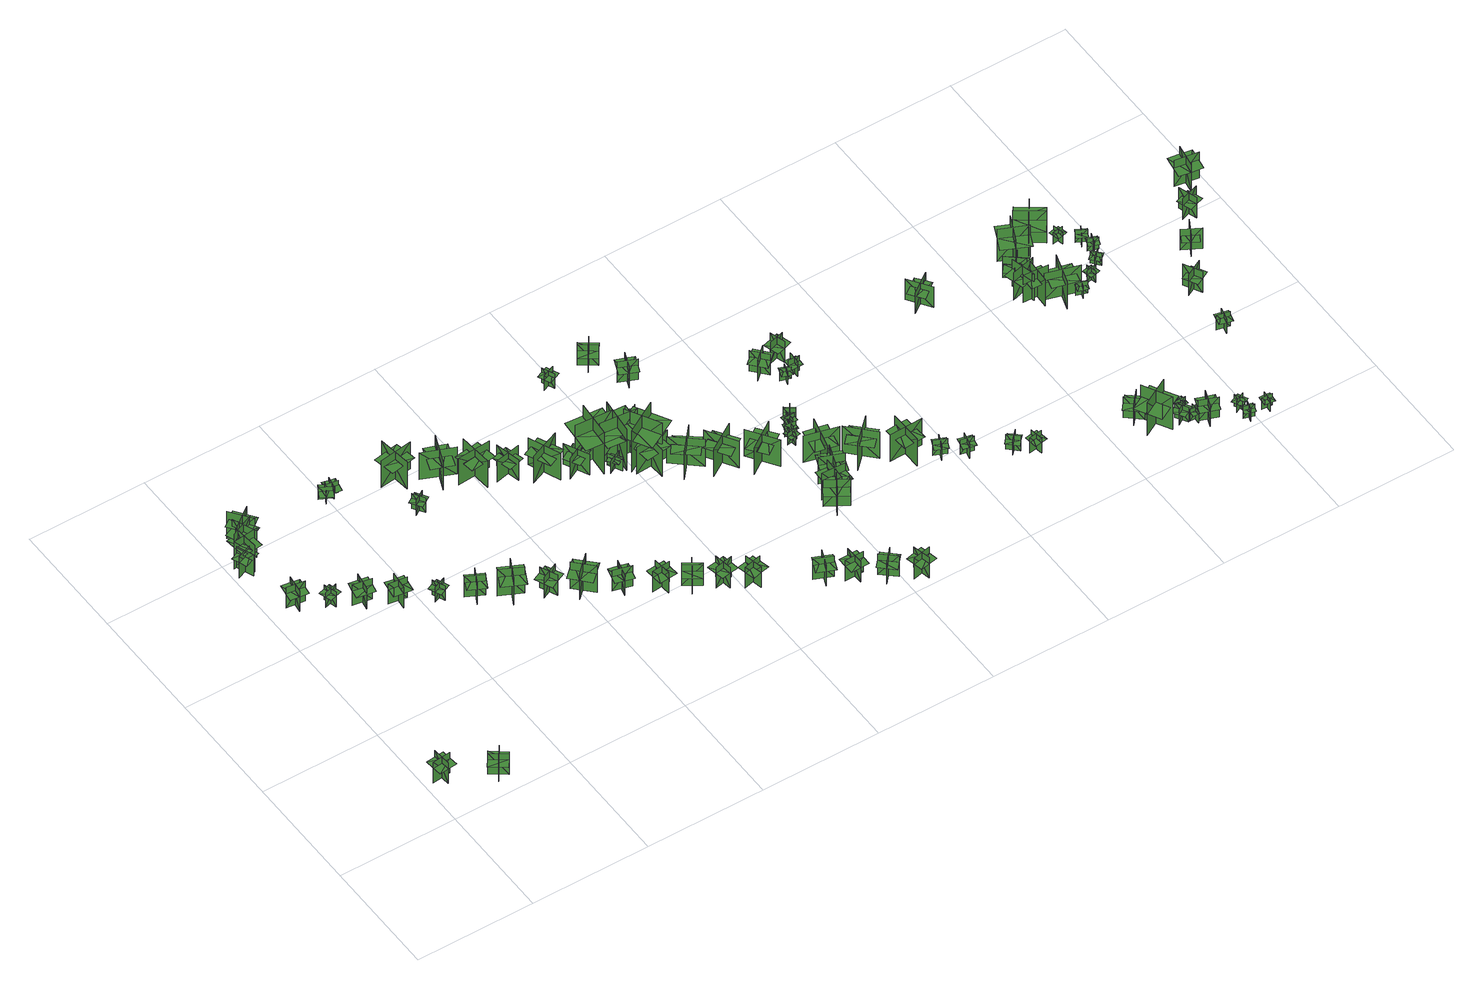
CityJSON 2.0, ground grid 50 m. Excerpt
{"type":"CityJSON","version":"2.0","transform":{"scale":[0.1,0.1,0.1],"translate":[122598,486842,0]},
"CityObjects":{
"tree1":{"type":"SolitaryVegetationObject","geometry":[{"type":"MultiSurface","lod":"1","boundaries":[[[0,1,2]],[[0,2,3]],[[4,5,6]],[[4,6,7]],[[8,9,10]],[[8,10,11]],[[8,11,12]],[[8,12,13]]]}]},
"tree2":{"type":"SolitaryVegetationObject","geometry":[{"type":"MultiSurface","lod":"1","boundaries":[[[14,15,16]],[[14,16,17]],[[18,19,20]],[[18,20,21]],[[22,23,24]],[[22,24,25]],[[22,25,26]],[[22,26,27]]]}]},
"tree3":{"type":"SolitaryVegetationObject","geometry":[{"type":"MultiSurface","lod":"1","boundaries":[[[28,29,30]],[[28,30,31]],[[32,33,34]],[[32,34,35]],[[36,37,38]],[[36,38,39]],[[36,39,40]],[[36,40,41]]]}]},
"tree4":{"type":"SolitaryVegetationObject","geometry":[{"type":"MultiSurface","lod":"1","boundaries":[[[42,43,44]],[[42,44,45]],[[46,47,48]],[[46,48,49]],[[50,51,52]],[[50,52,53]],[[50,54,55]],[[50,55,51]]]}]},
"tree5":{"type":"SolitaryVegetationObject","geometry":[{"type":"MultiSurface","lod":"1","boundaries":[[[56,57,58]],[[56,58,59]],[[60,61,62]],[[60,62,63]],[[64,65,66]],[[64,66,67]],[[64,68,69]],[[64,69,65]]]}]},
"tree6":{"type":"SolitaryVegetationObject","geometry":[{"type":"MultiSurface","lod":"1","boundaries":[[[70,71,72]],[[70,72,73]],[[74,75,76]],[[74,76,77]],[[78,79,80]],[[78,80,81]],[[78,82,83]],[[78,83,79]]]}]},
"tree7":{"type":"SolitaryVegetationObject","geometry":[{"type":"MultiSurface","lod":"1","boundaries":[[[84,85,86]],[[84,86,87]],[[88,89,90]],[[88,90,91]],[[92,93,94]],[[92,94,95]],[[92,95,96]],[[92,96,97]]]}]},
"tree8":{"type":"SolitaryVegetationObject","geometry":[{"type":"MultiSurface","lod":"1","boundaries":[[[98,99,100]],[[98,100,101]],[[102,103,104]],[[102,104,105]],[[106,107,108]],[[106,108,109]],[[106,110,111]],[[106,111,107]]]}]},
"tree9":{"type":"SolitaryVegetationObject","geometry":[{"type":"MultiSurface","lod":"1","boundaries":[[[112,113,114]],[[112,114,115]],[[116,117,118]],[[116,118,119]],[[120,121,122]],[[120,122,123]],[[120,123,124]],[[120,124,125]]]}]},
"tree10":{"type":"SolitaryVegetationObject","geometry":[{"type":"MultiSurface","lod":"1","boundaries":[[[126,127,128]],[[126,128,129]],[[130,131,132]],[[130,132,133]],[[134,135,136]],[[134,136,137]],[[134,137,138]],[[134,138,139]]]}]},
"tree11":{"type":"SolitaryVegetationObject","geometry":[{"type":"MultiSurface","lod":"1","boundaries":[[[140,141,142]],[[140,142,143]],[[144,145,146]],[[144,146,147]],[[148,149,150]],[[148,150,151]],[[148,151,152]],[[148,152,153]]]}]},
"tree12":{"type":"SolitaryVegetationObject","geometry":[{"type":"MultiSurface","lod":"1","boundaries":[[[154,155,156]],[[154,156,157]],[[158,159,160]],[[158,160,161]],[[162,163,164]],[[162,164,165]],[[162,165,166]],[[162,166,167]]]}]},
"tree13":{"type":"SolitaryVegetationObject","geometry":[{"type":"MultiSurface","lod":"1","boundaries":[[[168,169,170]],[[168,170,171]],[[172,173,174]],[[172,174,175]],[[176,177,178]],[[176,178,179]],[[176,179,180]],[[176,180,181]]]}]},
"tree14":{"type":"SolitaryVegetationObject","geometry":[{"type":"MultiSurface","lod":"1","boundaries":[[[182,183,184]],[[182,184,185]],[[186,187,188]],[[186,188,189]],[[190,191,192]],[[190,192,193]],[[190,193,194]],[[190,194,195]]]}]},
"tree15":{"type":"SolitaryVegetationObject","geometry":[{"type":"MultiSurface","lod":"1","boundaries":[[[196,197,198]],[[196,198,199]],[[200,201,202]],[[200,202,203]],[[204,205,206]],[[204,206,207]],[[204,207,208]],[[204,208,209]]]}]},
"tree16":{"type":"SolitaryVegetationObject","geometry":[{"type":"MultiSurface","lod":"1","boundaries":[[[210,211,212]],[[210,212,213]],[[214,215,216]],[[214,216,217]],[[218,219,220]],[[218,220,221]],[[218,221,222]],[[218,222,223]]]}]},
"tree17":{"type":"SolitaryVegetationObject","geometry":[{"type":"MultiSurface","lod":"1","boundaries":[[[224,225,226]],[[224,226,227]],[[228,229,230]],[[228,230,231]],[[232,233,234]],[[232,234,235]],[[232,235,236]],[[232,236,237]]]}]},
"tree18":{"type":"SolitaryVegetationObject","geometry":[{"type":"MultiSurface","lod":"1","boundaries":[[[238,239,240]],[[238,240,241]],[[242,243,244]],[[242,244,245]],[[246,247,248]],[[246,248,249]],[[246,249,250]],[[246,250,251]]]}]},
"tree19":{"type":"SolitaryVegetationObject","geometry":[{"type":"MultiSurface","lod":"1","boundaries":[[[252,253,254]],[[252,254,255]],[[256,257,258]],[[256,258,259]],[[260,261,262]],[[260,262,263]],[[260,263,264]],[[260,264,265]]]}]},
"tree20":{"type":"SolitaryVegetationObject","geometry":[{"type":"MultiSurface","lod":"1","boundaries":[[[266,267,268]],[[266,268,269]],[[270,271,272]],[[270,272,273]],[[274,275,276]],[[274,276,277]],[[274,277,278]],[[274,278,279]]]}]},
"tree21":{"type":"SolitaryVegetationObject","geometry":[{"type":"MultiSurface","lod":"1","boundaries":[[[280,281,282]],[[280,282,283]],[[284,285,286]],[[284,286,287]],[[288,289,290]],[[288,290,291]],[[288,291,292]],[[288,292,293]]]}]},
"tree22":{"type":"SolitaryVegetationObject","geometry":[{"type":"MultiSurface","lod":"1","boundaries":[[[294,295,296]],[[294,296,297]],[[298,299,300]],[[298,300,301]],[[302,303,304]],[[302,304,305]],[[302,305,306]],[[302,306,307]]]}]},
"tree23":{"type":"SolitaryVegetationObject","geometry":[{"type":"MultiSurface","lod":"1","boundaries":[[[308,309,310]],[[308,310,311]],[[312,313,314]],[[312,314,315]],[[316,317,318]],[[316,318,319]],[[316,319,320]],[[316,320,321]]]}]},
"tree24":{"type":"SolitaryVegetationObject","geometry":[{"type":"MultiSurface","lod":"1","boundaries":[[[322,323,324]],[[322,324,325]],[[326,327,328]],[[326,328,329]],[[330,331,332]],[[330,332,333]],[[330,333,334]],[[330,334,335]]]}]},
"tree25":{"type":"SolitaryVegetationObject","geometry":[{"type":"MultiSurface","lod":"1","boundaries":[[[336,337,338]],[[336,338,339]],[[340,341,342]],[[340,342,343]],[[344,345,346]],[[344,346,347]],[[344,347,348]],[[344,348,349]]]}]},
"tree26":{"type":"SolitaryVegetationObject","geometry":[{"type":"MultiSurface","lod":"1","boundaries":[[[350,351,352]],[[350,352,353]],[[354,355,356]],[[354,356,357]],[[358,359,360]],[[358,360,361]],[[358,361,362]],[[358,362,363]]]}]},
"tree27":{"type":"SolitaryVegetationObject","geometry":[{"type":"MultiSurface","lod":"1","boundaries":[[[364,365,366]],[[364,366,367]],[[368,369,370]],[[368,370,371]],[[372,373,374]],[[372,374,375]],[[372,375,376]],[[372,376,377]]]}]},
"tree28":{"type":"SolitaryVegetationObject","geometry":[{"type":"MultiSurface","lod":"1","boundaries":[[[378,379,380]],[[378,380,381]],[[382,383,384]],[[382,384,385]],[[386,387,388]],[[386,388,389]],[[386,389,390]],[[386,390,391]]]}]},
"tree29":{"type":"SolitaryVegetationObject","geometry":[{"type":"MultiSurface","lod":"1","boundaries":[[[392,393,394]],[[392,394,395]],[[396,397,398]],[[396,398,399]],[[400,401,402]],[[400,402,403]],[[400,403,404]],[[400,404,405]]]}]},
"tree30":{"type":"SolitaryVegetationObject","geometry":[{"type":"MultiSurface","lod":"1","boundaries":[[[406,407,408]],[[406,408,409]],[[410,411,412]],[[410,412,413]],[[414,415,416]],[[414,416,417]],[[414,417,418]],[[414,418,419]]]}]},
"tree31":{"type":"SolitaryVegetationObject","geometry":[{"type":"MultiSurface","lod":"1","boundaries":[[[420,421,422]],[[420,422,423]],[[424,425,426]],[[424,426,427]],[[428,429,430]],[[428,430,431]],[[428,431,432]],[[428,432,433]]]}]},
"tree32":{"type":"SolitaryVegetationObject","geometry":[{"type":"MultiSurface","lod":"1","boundaries":[[[434,435,436]],[[434,436,437]],[[438,439,440]],[[438,440,441]],[[442,443,444]],[[442,444,445]],[[442,445,446]],[[442,446,447]]]}]},
"tree33":{"type":"SolitaryVegetationObject","geometry":[{"type":"MultiSurface","lod":"1","boundaries":[[[448,449,450]],[[448,450,451]],[[452,453,454]],[[452,454,455]],[[456,457,458]],[[456,458,459]],[[456,459,460]],[[456,460,461]]]}]},
"tree34":{"type":"SolitaryVegetationObject","geometry":[{"type":"MultiSurface","lod":"1","boundaries":[[[462,463,464]],[[462,464,465]],[[466,467,468]],[[466,468,469]],[[470,471,472]],[[470,472,473]],[[470,473,474]],[[470,474,475]]]}]},
"tree35":{"type":"SolitaryVegetationObject","geometry":[{"type":"MultiSurface","lod":"1","boundaries":[[[476,477,478]],[[476,478,479]],[[480,481,482]],[[480,482,483]],[[484,485,486]],[[484,486,487]],[[484,487,488]],[[484,488,489]]]}]},
"tree36":{"type":"SolitaryVegetationObject","geometry":[{"type":"MultiSurface","lod":"1","boundaries":[[[490,491,492]],[[490,492,493]],[[494,495,496]],[[494,496,497]],[[498,499,500]],[[498,500,501]],[[498,501,502]],[[498,502,503]]]}]},
"tree37":{"type":"SolitaryVegetationObject","geometry":[{"type":"MultiSurface","lod":"1","boundaries":[[[504,505,506]],[[504,506,507]],[[508,509,510]],[[508,510,511]],[[512,513,514]],[[512,514,515]],[[512,515,516]],[[512,516,517]]]}]},
"tree38":{"type":"SolitaryVegetationObject","geometry":[{"type":"MultiSurface","lod":"1","boundaries":[[[518,519,520]],[[518,520,521]],[[522,523,524]],[[522,524,525]],[[526,527,528]],[[526,528,529]],[[526,529,530]],[[526,530,531]]]}]},
"tree39":{"type":"SolitaryVegetationObject","geometry":[{"type":"MultiSurface","lod":"1","boundaries":[[[532,533,534]],[[532,534,535]],[[536,537,538]],[[536,538,539]],[[540,541,542]],[[540,542,543]],[[540,543,544]],[[540,544,545]]]}]},
"tree40":{"type":"SolitaryVegetationObject","geometry":[{"type":"MultiSurface","lod":"1","boundaries":[[[546,547,548]],[[546,548,549]],[[550,551,552]],[[550,552,553]],[[554,555,556]],[[554,556,557]],[[554,557,558]],[[554,558,559]]]}]},
"tree41":{"type":"SolitaryVegetationObject","geometry":[{"type":"MultiSurface","lod":"1","boundaries":[[[560,561,562]],[[560,562,563]],[[564,565,566]],[[564,566,567]],[[568,569,570]],[[568,570,571]],[[568,571,572]],[[568,572,573]]]}]},
"tree42":{"type":"SolitaryVegetationObject","geometry":[{"type":"MultiSurface","lod":"1","boundaries":[[[574,575,576]],[[574,576,577]],[[578,579,580]],[[578,580,581]],[[582,583,584]],[[582,584,585]],[[582,585,586]],[[582,586,587]]]}]},
"tree43":{"type":"SolitaryVegetationObject","geometry":[{"type":"MultiSurface","lod":"1","boundaries":[[[588,589,590]],[[588,590,591]],[[592,593,594]],[[592,594,595]],[[596,597,598]],[[596,598,599]],[[596,599,600]],[[596,600,601]]]}]},
"tree44":{"type":"SolitaryVegetationObject","geometry":[{"type":"MultiSurface","lod":"1","boundaries":[[[602,603,604]],[[602,604,605]],[[606,607,608]],[[606,608,609]],[[610,611,612]],[[610,612,613]],[[610,613,614]],[[610,614,615]]]}]},
"tree45":{"type":"SolitaryVegetationObject","geometry":[{"type":"MultiSurface","lod":"1","boundaries":[[[616,617,618]],[[616,618,619]],[[620,621,622]],[[620,622,623]],[[624,625,626]],[[624,626,627]],[[624,627,628]],[[624,628,629]]]}]},
"tree46":{"type":"SolitaryVegetationObject","geometry":[{"type":"MultiSurface","lod":"1","boundaries":[[[630,631,632]],[[630,632,633]],[[634,635,636]],[[634,636,637]],[[638,639,640]],[[638,640,641]],[[638,641,642]],[[638,642,643]]]}]},
"tree47":{"type":"SolitaryVegetationObject","geometry":[{"type":"MultiSurface","lod":"1","boundaries":[[[644,645,646]],[[644,646,647]],[[648,649,650]],[[648,650,651]],[[652,653,654]],[[652,654,655]],[[652,655,656]],[[652,656,657]]]}]},
"tree48":{"type":"SolitaryVegetationObject","geometry":[{"type":"MultiSurface","lod":"1","boundaries":[[[658,659,660]],[[658,660,661]],[[662,663,664]],[[662,664,665]],[[666,667,668]],[[666,668,669]],[[666,669,670]],[[666,670,671]]]}]},
"tree49":{"type":"SolitaryVegetationObject","geometry":[{"type":"MultiSurface","lod":"1","boundaries":[[[672,673,674]],[[672,674,675]],[[676,677,678]],[[676,678,679]],[[680,681,682]],[[680,682,683]],[[680,683,684]],[[680,684,685]]]}]},
"tree50":{"type":"SolitaryVegetationObject","geometry":[{"type":"MultiSurface","lod":"1","boundaries":[[[686,687,688]],[[686,688,689]],[[690,691,692]],[[690,692,693]],[[694,695,696]],[[694,696,697]],[[694,697,698]],[[694,698,699]]]}]},
"tree51":{"type":"SolitaryVegetationObject","geometry":[{"type":"MultiSurface","lod":"1","boundaries":[[[700,701,702]],[[700,702,703]],[[704,705,706]],[[704,706,707]],[[708,709,710]],[[708,710,711]],[[708,711,712]],[[708,712,713]]]}]},
"tree52":{"type":"SolitaryVegetationObject","geometry":[{"type":"MultiSurface","lod":"1","boundaries":[[[714,715,716]],[[714,716,717]],[[718,719,720]],[[718,720,721]],[[722,723,724]],[[722,724,725]],[[722,725,726]],[[722,726,727]]]}]},
"tree53":{"type":"SolitaryVegetationObject","geometry":[{"type":"MultiSurface","lod":"1","boundaries":[[[728,729,730]],[[728,730,731]],[[732,733,734]],[[732,734,735]],[[736,737,738]],[[736,738,739]],[[736,739,740]],[[736,740,741]]]}]},
"tree54":{"type":"SolitaryVegetationObject","geometry":[{"type":"MultiSurface","lod":"1","boundaries":[[[742,743,744]],[[742,744,745]],[[746,747,748]],[[746,748,749]],[[750,751,752]],[[750,752,753]],[[750,753,754]],[[750,754,755]]]}]},
"tree55":{"type":"SolitaryVegetationObject","geometry":[{"type":"MultiSurface","lod":"1","boundaries":[[[756,757,758]],[[756,758,759]],[[760,761,762]],[[760,762,763]],[[764,765,766]],[[764,766,767]],[[764,767,768]],[[764,768,769]]]}]},
"tree56":{"type":"SolitaryVegetationObject","geometry":[{"type":"MultiSurface","lod":"1","boundaries":[[[770,771,772]],[[770,772,773]],[[774,775,776]],[[774,776,777]],[[778,779,780]],[[778,780,781]],[[778,781,782]],[[778,782,783]]]}]},
"tree57":{"type":"SolitaryVegetationObject","geometry":[{"type":"MultiSurface","lod":"1","boundaries":[[[784,785,786]],[[784,786,787]],[[788,789,790]],[[788,790,791]],[[792,793,794]],[[792,794,795]],[[792,795,796]],[[792,796,797]]]}]},
"tree58":{"type":"SolitaryVegetationObject","geometry":[{"type":"MultiSurface","lod":"1","boundaries":[[[798,799,800]],[[798,800,801]],[[802,803,804]],[[802,804,805]],[[806,807,808]],[[806,808,809]],[[806,809,810]],[[806,810,811]]]}]},
"tree59":{"type":"SolitaryVegetationObject","geometry":[{"type":"MultiSurface","lod":"1","boundaries":[[[812,813,814]],[[812,814,815]],[[816,817,818]],[[816,818,819]],[[820,821,822]],[[820,822,823]],[[820,823,824]],[[820,824,825]]]}]},
"tree60":{"type":"SolitaryVegetationObject","geometry":[{"type":"MultiSurface","lod":"1","boundaries":[[[826,827,828]],[[826,828,829]],[[830,831,832]],[[830,832,833]],[[834,835,836]],[[834,836,837]],[[834,837,838]],[[834,838,839]]]}]},
"tree61":{"type":"SolitaryVegetationObject","geometry":[{"type":"MultiSurface","lod":"1","boundaries":[[[840,841,842]],[[840,842,843]],[[844,845,846]],[[844,846,847]],[[848,849,850]],[[848,850,851]],[[848,852,853]],[[848,853,849]]]}]},
"tree62":{"type":"SolitaryVegetationObject","geometry":[{"type":"MultiSurface","lod":"1","boundaries":[[[854,855,856]],[[854,856,857]],[[858,859,860]],[[858,860,861]],[[862,863,864]],[[862,864,865]],[[862,866,867]],[[862,867,863]]]}]},
"tree63":{"type":"SolitaryVegetationObject","geometry":[{"type":"MultiSurface","lod":"1","boundaries":[[[868,869,870]],[[868,870,871]],[[872,873,874]],[[872,874,875]],[[876,877,878]],[[876,878,879]],[[876,879,880]],[[876,880,881]]]}]},
"tree64":{"type":"SolitaryVegetationObject","geometry":[{"type":"MultiSurface","lod":"1","boundaries":[[[882,883,884]],[[882,884,885]],[[886,887,888]],[[886,888,889]],[[890,891,892]],[[890,892,893]],[[890,893,894]],[[890,894,895]]]}]},
"tree65":{"type":"SolitaryVegetationObject","geometry":[{"type":"MultiSurface","lod":"1","boundaries":[[[896,897,898]],[[896,898,899]],[[900,901,902]],[[900,902,903]],[[904,905,906]],[[904,906,907]],[[904,907,908]],[[904,908,909]]]}]},
"tree66":{"type":"SolitaryVegetationObject","geometry":[{"type":"MultiSurface","lod":"1","boundaries":[[[910,911,912]],[[910,912,913]],[[914,915,916]],[[914,916,917]],[[918,919,920]],[[918,920,921]],[[918,921,922]],[[918,922,923]]]}]},
"tree67":{"type":"SolitaryVegetationObject","geometry":[{"type":"MultiSurface","lod":"1","boundaries":[[[924,925,926]],[[924,926,927]],[[928,929,930]],[[928,930,931]],[[932,933,934]],[[932,934,935]],[[932,935,936]],[[932,936,937]]]}]},
"tree68":{"type":"SolitaryVegetationObject","geometry":[{"type":"MultiSurface","lod":"1","boundaries":[[[938,939,940]],[[938,940,941]],[[942,943,944]],[[942,944,945]],[[946,947,948]],[[946,948,949]],[[946,949,950]],[[946,950,951]]]}]},
"tree69":{"type":"SolitaryVegetationObject","geometry":[{"type":"MultiSurface","lod":"1","boundaries":[[[952,953,954]],[[952,954,955]],[[956,957,958]],[[956,958,959]],[[960,961,962]],[[960,962,963]],[[960,961,964]],[[960,964,965]]]}]},
"tree70":{"type":"SolitaryVegetationObject","geometry":[{"type":"MultiSurface","lod":"1","boundaries":[[[966,967,968]],[[966,968,969]],[[970,971,972]],[[970,972,973]],[[974,975,976]],[[974,976,977]],[[974,977,978]],[[974,978,979]]]}]},
"tree71":{"type":"SolitaryVegetationObject","geometry":[{"type":"MultiSurface","lod":"1","boundaries":[[[980,981,982]],[[980,982,983]],[[984,985,986]],[[984,986,987]],[[988,989,990]],[[988,990,991]],[[988,991,992]],[[988,992,993]]]}]},
"tree72":{"type":"SolitaryVegetationObject","geometry":[{"type":"MultiSurface","lod":"1","boundaries":[[[994,995,996]],[[994,996,997]],[[998,999,1000]],[[998,1000,1001]],[[1002,1003,1004]],[[1002,1004,1005]],[[1002,1005,1006]],[[1002,1006,1007]]]}]},
"tree73":{"type":"SolitaryVegetationObject","geometry":[{"type":"MultiSurface","lod":"1","boundaries":[[[1008,1009,1010]],[[1008,1010,1011]],[[1012,1013,1014]],[[1012,1014,1015]],[[1016,1017,1018]],[[1016,1018,1019]],[[1016,1019,1020]],[[1016,1020,1021]]]}]},
"tree74":{"type":"SolitaryVegetationObject","geometry":[{"type":"MultiSurface","lod":"1","boundaries":[[[1022,1023,1024]],[[1022,1024,1025]],[[1026,1027,1028]],[[1026,1028,1029]],[[1030,1031,1032]],[[1030,1032,1033]],[[1030,1033,1034]],[[1030,1034,1035]]]}]},
"tree75":{"type":"SolitaryVegetationObject","geometry":[{"type":"MultiSurface","lod":"1","boundaries":[[[1036,1037,1038]],[[1036,1038,1039]],[[1040,1041,1042]],[[1040,1042,1043]],[[1044,1045,1046]],[[1044,1046,1047]],[[1044,1047,1048]],[[1044,1048,1049]]]}]},
"tree76":{"type":"SolitaryVegetationObject","geometry":[{"type":"MultiSurface","lod":"1","boundaries":[[[1050,1051,1052]],[[1050,1052,1053]],[[1054,1055,1056]],[[1054,1056,1057]],[[1058,1059,1060]],[[1058,1060,1061]],[[1058,1061,1062]],[[1058,1062,1063]]]}]},
"tree77":{"type":"SolitaryVegetationObject","geometry":[{"type":"MultiSurface","lod":"1","boundaries":[[[1064,1065,1066]],[[1064,1066,1067]],[[1068,1069,1070]],[[1068,1070,1071]],[[1072,1073,1074]],[[1072,1074,1075]],[[1072,1075,1076]],[[1072,1076,1077]]]}]},
"tree78":{"type":"SolitaryVegetationObject","geometry":[{"type":"MultiSurface","lod":"1","boundaries":[[[1078,1079,1080]],[[1078,1080,1081]],[[1082,1083,1084]],[[1082,1084,1085]],[[1086,1087,1088]],[[1086,1088,1089]],[[1086,1089,1090]],[[1086,1090,1091]]]}]},
"tree79":{"type":"SolitaryVegetationObject","geometry":[{"type":"MultiSurface","lod":"1","boundaries":[[[1092,1093,1094]],[[1092,1094,1095]],[[1096,1097,1098]],[[1096,1098,1099]],[[1100,1101,1102]],[[1100,1102,1103]],[[1100,1103,1104]],[[1100,1104,1105]]]}]},
"tree80":{"type":"SolitaryVegetationObject","geometry":[{"type":"MultiSurface","lod":"1","boundaries":[[[1106,1107,1108]],[[1106,1108,1109]],[[1110,1111,1112]],[[1110,1112,1113]],[[1114,1115,1116]],[[1114,1116,1117]],[[1114,1117,1118]],[[1114,1118,1119]]]}]},
"tree81":{"type":"SolitaryVegetationObject","geometry":[{"type":"MultiSurface","lod":"1","boundaries":[[[1120,1121,1122]],[[1120,1122,1123]],[[1124,1125,1126]],[[1124,1126,1127]],[[1128,1129,1130]],[[1128,1130,1131]],[[1128,1131,1132]],[[1128,1132,1133]]]}]},
"tree82":{"type":"SolitaryVegetationObject","geometry":[{"type":"MultiSurface","lod":"1","boundaries":[[[1134,1135,1136]],[[1134,1136,1137]],[[1138,1139,1140]],[[1138,1140,1141]],[[1142,1143,1144]],[[1142,1144,1145]],[[1142,1145,1146]],[[1142,1146,1147]]]}]},
"tree83":{"type":"SolitaryVegetationObject","geometry":[{"type":"MultiSurface","lod":"1","boundaries":[[[1148,1149,1150]],[[1148,1150,1151]],[[1152,1153,1154]],[[1152,1154,1155]],[[1156,1157,1158]],[[1156,1158,1159]],[[1156,1159,1160]],[[1156,1160,1161]]]}]},
"tree84":{"type":"SolitaryVegetationObject","geometry":[{"type":"MultiSurface","lod":"1","boundaries":[[[1162,1163,1164]],[[1162,1164,1165]],[[1166,1167,1168]],[[1166,1168,1169]],[[1170,1171,1172]],[[1170,1172,1173]],[[1170,1173,1174]],[[1170,1174,1175]]]}]},
"tree85":{"type":"SolitaryVegetationObject","geometry":[{"type":"MultiSurface","lod":"1","boundaries":[[[1176,1177,1178]],[[1176,1178,1179]],[[1180,1181,1182]],[[1180,1182,1183]],[[1184,1185,1186]],[[1184,1186,1187]],[[1184,1187,1188]],[[1184,1188,1189]]]}]},
"tree86":{"type":"SolitaryVegetationObject","geometry":[{"type":"MultiSurface","lod":"1","boundaries":[[[1190,1191,1192]],[[1190,1192,1193]],[[1194,1195,1196]],[[1194,1196,1197]],[[1198,1199,1200]],[[1198,1200,1201]],[[1198,1201,1202]],[[1198,1202,1203]]]}]},
"tree87":{"type":"SolitaryVegetationObject","geometry":[{"type":"MultiSurface","lod":"1","boundaries":[[[1204,1205,1206]],[[1204,1206,1207]],[[1208,1209,1210]],[[1208,1210,1211]],[[1212,1213,1214]],[[1212,1214,1215]],[[1212,1215,1216]],[[1212,1216,1217]]]}]},
"tree88":{"type":"SolitaryVegetationObject","geometry":[{"type":"MultiSurface","lod":"1","boundaries":[[[1218,1219,1220]],[[1218,1220,1221]],[[1222,1223,1224]],[[1222,1224,1225]],[[1226,1227,1228]],[[1226,1228,1229]],[[1226,1229,1230]],[[1226,1230,1231]]]}]},
"tree89":{"type":"SolitaryVegetationObject","geometry":[{"type":"MultiSurface","lod":"1","boundaries":[[[1232,1233,1234]],[[1232,1234,1235]],[[1236,1237,1238]],[[1236,1238,1239]],[[1240,1241,1242]],[[1240,1242,1243]],[[1240,1243,1244]],[[1240,1244,1245]]]}]},
"tree90":{"type":"SolitaryVegetationObject","geometry":[{"type":"MultiSurface","lod":"1","boundaries":[[[1246,1247,1248]],[[1246,1248,1249]],[[1250,1251,1252]],[[1250,1252,1253]],[[1254,1255,1256]],[[1254,1256,1257]],[[1254,1257,1258]],[[1254,1258,1259]]]}]},
"tree91":{"type":"SolitaryVegetationObject","geometry":[{"type":"MultiSurface","lod":"1","boundaries":[[[1260,1261,1262]],[[1260,1262,1263]],[[1264,1265,1266]],[[1264,1266,1267]],[[1268,1269,1270]],[[1268,1270,1271]],[[1268,1271,1272]],[[1268,1272,1273]]]}]},
"tree92":{"type":"SolitaryVegetationObject","geometry":[{"type":"MultiSurface","lod":"1","boundaries":[[[1274,1275,1276]],[[1274,1276,1277]],[[1278,1279,1280]],[[1278,1280,1281]],[[1282,1283,1284]],[[1282,1284,1285]],[[1282,1285,1286]],[[1282,1286,1287]]]}]},
"tree93":{"type":"SolitaryVegetationObject","geometry":[{"type":"MultiSurface","lod":"1","boundaries":[[[1288,1289,1290]],[[1288,1290,1291]],[[1292,1293,1294]],[[1292,1294,1295]],[[1296,1297,1298]],[[1296,1298,1299]],[[1296,1299,1300]],[[1296,1300,1301]]]}]}
},
"vertices":[
[74,152,13],[67,229,13],[67,229,121],[74,152,121],[107,192,13],[30,184,13],[30,184,121],[107,192,121],[107,192,91],[104,230,91],[27,223,91],[30,184,91],[34,146,91],[111,153,91],
[228,57,15],[273,120,15],[273,120,123],[228,57,123],[279,65,15],[216,110,15],[216,110,123],[279,65,123],[279,65,93],[301,96,93],[239,142,93],[216,110,93],[193,79,93],[256,34,93],
[77,1200,7],[153,1190,7],[153,1190,114],[77,1200,114],[107,1159,7],[118,1236,7],[118,1236,114],[107,1159,114],[107,1159,84],[146,1154,84],[156,1230,84],[118,1236,84],[80,1241,84],[69,1164,84],
[94,1443,13],[17,1413,13],[17,1413,123],[94,1443,123],[34,1469,13],[64,1392,13],[64,1392,123],[34,1469,123],[87,1441,94],[17,1413,94],[29,1382,94],[99,1410,94],[75,1471,94],[5,1443,94],
[79,1406,13],[68,1512,13],[68,1512,154],[79,1406,154],[132,1472,13],[26,1461,13],[26,1461,154],[132,1472,154],[78,1415,118],[68,1512,118],[26,1508,118],[37,1411,118],[120,1420,118],[110,1516,118],
[46,1489,15],[143,1532,15],[143,1532,156],[46,1489,156],[124,1459,15],[82,1556,15],[82,1556,156],[124,1459,156],[54,1492,119],[143,1532,119],[126,1570,119],[37,1531,119],[71,1454,119],[160,1493,119],
[198,1124,5],[251,1140,5],[251,1140,82],[198,1124,82],[231,1106,5],[215,1160,5],[215,1160,82],[231,1106,82],[231,1106,61],[257,1114,61],[242,1167,61],[215,1160,61],[188,1152,61],[204,1099,61],
[86,1598,16],[150,1513,16],[150,1513,157],[86,1598,157],[75,1514,16],[160,1578,16],[160,1578,157],[75,1514,157],[92,1590,121],[150,1513,121],[184,1538,121],[125,1616,121],[58,1565,121],[117,1487,121],
[317,1038,3],[330,1114,3],[330,1114,111],[317,1038,111],[360,1067,3],[283,1080,3],[283,1080,111],[360,1067,111],[360,1067,81],[366,1105,81],[290,1118,81],[283,1080,81],[277,1042,81],[353,1029,81],
[469,1002,5],[393,1012,5],[393,1012,112],[469,1002,112],[438,1043,5],[428,966,5],[428,966,112],[438,1043,112],[438,1043,82],[400,1048,82],[390,971,82],[428,966,82],[466,961,82],[477,1038,82],
[537,922,9],[587,944,9],[587,944,86],[537,922,86],[571,909,9],[549,959,9],[549,959,86],[571,909,86],[571,909,64],[596,919,64],[574,970,64],[549,959,64],[523,948,64],[545,898,64],
[708,851,7],[639,887,7],[639,887,115],[708,851,115],[693,900,7],[657,831,7],[657,831,115],[693,900,115],[693,900,84],[658,918,84],[623,849,84],[657,831,84],[692,814,84],[727,883,84],
[513,1546,19],[513,1546,81],[466,1571,81],[466,1571,19],[478,1536,19],[478,1536,81],[502,1582,81],[502,1582,19],[475,1529,61],[498,1517,61],[528,1573,61],[505,1586,61],[481,1598,61],[451,1542,61],
[545,1558,19],[545,1558,81],[492,1569,81],[492,1569,19],[514,1539,19],[514,1539,81],[525,1590,81],[525,1590,19],[512,1531,61],[539,1526,61],[552,1589,61],[526,1594,61],[499,1600,61],[486,1537,61],
[831,783,4],[742,827,4],[742,827,143],[831,783,143],[810,846,4],[766,757,4],[766,757,143],[810,846,143],[810,846,104],[766,868,104],[721,779,104],[766,757,104],[811,735,104],[855,824,104],
[874,722,7],[944,754,7],[944,754,115],[874,722,115],[922,704,7],[890,774,7],[890,774,115],[922,704,115],[922,704,84],[958,720,84],[925,790,84],[890,774,84],[855,757,84],[887,687,84],
[720,1316,9],[766,1346,9],[766,1346,86],[720,1316,86],[756,1308,9],[725,1354,9],[725,1354,86],[756,1308,86],[756,1308,64],[779,1323,64],[748,1369,64],[725,1354,64],[702,1339,64],[733,1293,64],
[689,1496,13],[828,1515,13],[828,1515,153],[689,1496,153],[764,1439,13],[764,1439,153],[746,1578,153],[746,1578,13],[701,1497,116],[709,1452,116],[817,1471,116],[809,1516,116],[801,1562,116],[693,1543,116],
[979,710,6],[1048,638,6],[1048,638,145],[979,710,145],[977,644,6],[1049,712,6],[1049,712,145],[977,644,145],[977,644,106],[1011,608,106],[1084,676,106],[1049,712,106],[1015,748,106],[943,680,106],
[1098,616,4],[1173,596,4],[1173,596,111],[1098,616,111],[1123,571,4],[1143,646,4],[1143,646,111],[1123,571,111],[1123,571,81],[1161,561,81],[1181,636,81],[1143,646,81],[1106,656,81],[1086,581,81],
[868,1362,14],[920,1492,14],[920,1492,154],[868,1362,154],[954,1399,14],[954,1399,154],[825,1452,154],[825,1452,14],[873,1374,117],[917,1358,117],[953,1461,117],[910,1477,117],[866,1492,117],[829,1389,117],
[1068,1363,11],[929,1352,11],[929,1352,151],[1068,1363,151],[996,1424,11],[996,1424,151],[1008,1284,151],[1008,1284,11],[1056,1363,114],[1050,1409,114],[942,1395,114],[948,1349,114],[953,1303,114],[1062,1316,114],
[1293,537,5],[1216,530,5],[1216,530,112],[1293,537,112],[1254,570,5],[1261,493,5],[1261,493,112],[1254,570,112],[1254,570,82],[1215,567,82],[1222,490,82],[1261,493,82],[1299,496,82],[1293,574,82],
[1371,507,5],[1328,443,5],[1328,443,113],[1371,507,113],[1320,498,5],[1385,455,5],[1385,455,113],[1320,498,113],[1320,498,82],[1299,466,82],[1363,422,82],[1385,455,82],[1406,487,82],[1342,530,82],
[1119,1249,12],[1096,1355,12],[1096,1355,121],[1119,1249,121],[1158,1310,12],[1158,1310,121],[1052,1287,121],[1052,1287,12],[1117,1258,92],[1152,1267,92],[1131,1349,92],[1096,1340,92],[1061,1331,92],[1082,1249,92],
[1416,418,6],[1492,432,6],[1492,432,114],[1416,418,114],[1458,389,6],[1445,465,6],[1445,465,114],[1458,389,114],[1458,389,84],[1496,395,84],[1483,472,84],[1445,465,84],[1407,458,84],[1420,382,84],
[1193,1296,11],[1247,1167,11],[1247,1167,151],[1193,1296,151],[1158,1209,11],[1158,1209,151],[1287,1263,151],[1287,1263,11],[1198,1285,114],[1156,1265,114],[1202,1166,114],[1244,1186,114],[1286,1206,114],[1240,1305,114],
[1577,377,7],[1502,358,7],[1502,358,115],[1577,377,115],[1534,404,7],[1552,328,7],[1552,328,115],[1534,404,115],[1534,404,85],[1496,395,85],[1514,319,85],[1552,328,85],[1589,337,85],[1571,413,85],
[1278,1153,10],[1375,1202,10],[1375,1202,119],[1278,1153,119],[1347,1130,10],[1347,1130,119],[1299,1228,119],[1299,1228,10],[1287,1157,90],[1304,1126,90],[1379,1167,90],[1361,1198,90],[1344,1230,90],[1269,1189,90],
[1406,1260,11],[1394,1106,11],[1394,1106,227],[1406,1260,227],[1327,1194,11],[1481,1182,11],[1481,1182,227],[1327,1194,227],[1327,1194,166],[1321,1117,166],[1475,1104,166],[1481,1182,166],[1488,1259,166],[1333,1271,166],
[1426,1133,13],[1456,1078,13],[1456,1078,75],[1426,1133,75],[1414,1093,13],[1414,1093,75],[1469,1122,75],[1469,1122,13],[1429,1128,59],[1411,1117,59],[1436,1075,59],[1454,1086,59],[1471,1097,59],[1447,1138,59],
[1407,1155,10],[1561,1140,10],[1561,1140,225],[1407,1155,225],[1471,1075,10],[1487,1229,10],[1487,1229,225],[1471,1075,225],[1471,1075,165],[1549,1068,165],[1564,1222,165],[1487,1229,165],[1410,1237,165],[1394,1083,165],
[1799,227,7],[1727,256,7],[1727,256,115],[1799,227,115],[1779,275,7],[1750,203,7],[1750,203,115],[1779,275,115],[1779,275,84],[1744,289,84],[1714,218,84],[1750,203,84],[1786,188,84],[1815,260,84],
[1489,1039,12],[1628,1048,12],[1628,1048,152],[1489,1039,152],[1559,977,12],[1559,977,152],[1551,1117,152],[1551,1117,12],[1501,1040,115],[1506,993,115],[1614,1005,115],[1610,1051,115],[1605,1098,115],[1496,1086,115],
[1616,1136,11],[1481,1059,11],[1481,1059,227],[1616,1136,227],[1517,1164,11],[1593,1029,11],[1593,1029,227],[1517,1164,227],[1517,1164,166],[1449,1126,166],[1526,991,166],[1593,1029,166],[1661,1067,166],[1584,1202,166],
[1863,151,6],[1861,229,6],[1861,229,114],[1863,151,114],[1899,188,6],[1821,187,6],[1821,187,114],[1899,188,114],[1899,188,84],[1898,227,84],[1821,226,84],[1821,187,84],[1822,148,84],[1899,150,84],
[1473,1542,27],[1451,1593,27],[1451,1593,104],[1473,1542,104],[1487,1576,27],[1436,1555,27],[1436,1555,104],[1487,1576,104],[1487,1576,83],[1476,1602,83],[1425,1580,83],[1436,1555,83],[1447,1529,83],[1498,1551,83],
[1576,1222,17],[1566,1168,17],[1566,1168,94],[1576,1222,94],[1546,1202,17],[1600,1191,17],[1600,1191,94],[1546,1202,94],[1546,1202,72],[1540,1175,72],[1595,1164,72],[1600,1191,72],[1605,1219,72],[1551,1229,72],
[1570,1234,17],[1583,1181,17],[1583,1181,94],[1570,1234,94],[1551,1203,17],[1604,1216,17],[1604,1216,94],[1551,1203,94],[1551,1203,72],[1557,1176,72],[1611,1189,72],[1604,1216,72],[1598,1243,72],[1544,1230,72],
[1618,1157,18],[1574,1156,18],[1574,1156,79],[1618,1157,79],[1597,1178,18],[1597,1134,18],[1597,1134,79],[1597,1178,79],[1597,1178,62],[1575,1177,62],[1575,1133,62],[1597,1134,62],[1620,1134,62],[1619,1178,62],
[1717,935,9],[1611,1026,9],[1611,1026,149],[1717,935,149],[1709,1029,9],[1709,1029,149],[1618,923,149],[1618,923,9],[1708,943,112],[1737,980,112],[1650,1047,112],[1622,1011,112],[1593,974,112],[1679,907,112],
[1595,1219,19],[1631,1261,19],[1631,1261,96],[1595,1219,96],[1631,1222,19],[1590,1258,19],[1590,1258,96],[1631,1222,96],[1631,1222,75],[1650,1243,75],[1608,1279,75],[1590,1258,75],[1572,1237,75],[1613,1201,75],
[1989,151,4],[1937,93,4],[1937,93,112],[1989,151,112],[1937,149,4],[1995,97,4],[1995,97,112],[1937,149,112],[1937,149,81],[1911,120,81],[1969,68,81],[1995,97,81],[2021,125,81],[1963,177,81],
[1812,857,12],[1737,975,12],[1737,975,152],[1812,857,152],[1832,949,12],[1832,949,152],[1714,874,152],[1714,874,12],[1805,867,115],[1844,894,115],[1782,984,115],[1743,957,115],[1705,931,115],[1767,841,115],
[2080,31,4],[2064,106,4],[2064,106,111],[2080,31,111],[2109,74,4],[2033,58,4],[2033,58,111],[2109,74,111],[2109,74,81],[2101,112,81],[2025,95,81],[2033,58,81],[2041,20,81],[2117,36,81],
[1617,1538,28],[1661,1601,28],[1661,1601,136],[1617,1538,136],[1668,1546,28],[1604,1591,28],[1604,1591,136],[1668,1546,136],[1668,1546,106],[1690,1578,106],[1626,1622,106],[1604,1591,106],[1582,1559,106],[1646,1515,106],
[1676,1441,27],[1748,1411,27],[1748,1411,135],[1676,1441,135],[1696,1393,27],[1725,1465,27],[1725,1465,135],[1696,1393,135],[1696,1393,105],[1731,1378,105],[1761,1450,105],[1725,1465,105],[1689,1479,105],[1660,1408,105],
[1955,880,11],[1839,801,11],[1839,801,150],[1955,880,150],[1862,897,11],[1862,897,150],[1941,781,150],[1941,781,11],[1944,873,113],[1917,910,113],[1829,845,113],[1857,808,113],[1884,771,113],[1972,836,113],
[1959,533,8],[2044,482,8],[2044,482,147],[1959,533,147],[1975,468,8],[2026,554,8],[2026,554,147],[1975,468,147],[1975,468,108],[2017,443,108],[2068,528,108],[2026,554,108],[1983,579,108],[1932,494,108],
[2072,561,8],[1972,564,8],[1972,564,146],[2072,561,146],[2027,609,8],[2023,510,8],[2023,510,146],[2027,609,146],[2027,609,107],[1977,611,107],[1974,512,107],[2023,510,107],[2073,508,107],[2077,608,107],
[2041,575,6],[2076,668,6],[2076,668,144],[2041,575,144],[2101,602,6],[2008,637,6],[2008,637,144],[2101,602,144],[2101,602,105],[2119,648,105],[2026,684,105],[2008,637,105],[1990,590,105],[2084,555,105],
[2019,851,14],[2063,857,14],[2063,857,75],[2019,851,75],[2042,833,14],[2037,877,14],[2037,877,75],[2042,833,75],[2042,833,58],[2064,836,58],[2059,880,58],[2037,877,58],[2015,874,58],[2020,830,58],
[2097,798,13],[2062,662,13],[2062,662,153],[2097,798,153],[2017,749,13],[2017,749,153],[2152,714,153],[2152,714,13],[2094,786,116],[2048,796,116],[2026,689,116],[2071,679,116],[2117,669,116],[2140,776,116],
[2053,866,15],[2058,910,15],[2058,910,77],[2053,866,77],[2076,884,15],[2032,889,15],[2032,889,77],[2076,884,77],[2076,884,59],[2079,906,59],[2035,911,59],[2032,889,59],[2030,867,59],[2074,862,59],
[2073,899,16],[2074,943,16],[2074,943,78],[2073,899,78],[2094,920,16],[2050,920,16],[2050,920,78],[2094,920,78],[2094,920,61],[2094,942,61],[2050,942,61],[2050,920,61],[2050,898,61],[2094,898,61],
[2080,929,17],[2106,966,17],[2106,966,79],[2080,929,79],[2110,934,17],[2073,960,17],[2073,960,79],[2110,934,79],[2110,934,62],[2122,952,62],[2086,978,62],[2073,960,62],[2061,941,62],[2097,916,62],
[2259,613,10],[2163,714,10],[2163,714,150],[2259,613,150],[2261,707,10],[2261,707,150],[2160,611,150],[2160,611,10],[2251,622,113],[2283,655,113],[2205,731,113],[2172,698,113],[2140,665,113],[2218,588,113],
[2154,1164,26],[2102,1222,26],[2102,1222,134],[2154,1164,134],[2157,1216,26],[2099,1164,26],[2099,1164,134],[2157,1216,134],[2157,1216,104],[2132,1245,104],[2074,1193,104],[2099,1164,104],[2125,1135,104],[2183,1187,104],
[2209,1109,23],[2167,1123,23],[2167,1123,85],[2209,1109,85],[2196,1135,23],[2182,1093,23],[2182,1093,85],[2196,1135,85],[2196,1135,68],[2175,1143,68],[2161,1101,68],[2182,1093,68],[2203,1086,68],[2217,1128,68],
[2347,650,9],[2351,510,9],[2351,510,149],[2347,650,149],[2283,581,9],[2283,581,149],[2422,585,149],[2422,585,9],[2347,638,112],[2301,635,112],[2308,525,112],[2354,529,112],[2401,532,112],[2394,641,112],
[2234,1153,24],[2233,1105,24],[2233,1105,103],[2234,1153,103],[2208,1127,24],[2255,1126,24],[2255,1126,103],[2208,1127,103],[2208,1127,77],[2255,1126,77],[2256,1152,77],[2208,1153,77],[2207,1101,77],[2254,1100,77],
[2185,1208,28],[2248,1227,28],[2248,1227,139],[2185,1208,139],[2230,1184,28],[2210,1248,28],[2210,1248,139],[2230,1184,139],[2230,1184,103],[2210,1248,103],[2176,1237,103],[2195,1174,103],[2264,1195,103],[2245,1258,103],
[2460,533,11],[2438,482,11],[2438,482,88],[2460,533,88],[2425,520,11],[2476,498,11],[2476,498,88],[2425,520,88],[2425,520,66],[2414,494,66],[2465,472,66],[2476,498,66],[2487,523,66],[2436,545,66],
[2540,486,12],[2526,432,12],[2526,432,89],[2540,486,89],[2508,467,12],[2562,454,12],[2562,454,89],[2508,467,89],[2508,467,67],[2501,440,67],[2555,427,67],[2562,454,67],[2569,480,67],[2515,494,67],
[2665,359,11],[2702,400,11],[2702,400,88],[2665,359,88],[2701,361,11],[2661,398,11],[2661,398,88],[2701,361,88],[2701,361,66],[2720,381,66],[2679,418,66],[2661,398,66],[2642,378,66],[2683,340,66],
[2776,341,13],[2721,333,13],[2721,333,90],[2776,341,90],[2747,363,13],[2755,308,13],[2755,308,90],[2747,363,90],[2747,363,69],[2720,359,69],[2727,304,69],[2755,308,69],[2782,312,69],[2774,367,69],
[2755,1122,28],[2844,1185,28],[2844,1185,136],[2755,1122,136],[2827,1110,28],[2827,1110,136],[2764,1199,136],[2764,1199,28],[2763,1128,108],[2785,1099,108],[2852,1151,108],[2830,1180,108],[2808,1208,108],[2741,1156,108],
[3105,234,15],[3155,293,15],[3155,293,123],[3105,234,123],[3156,237,15],[3097,288,15],[3097,288,123],[3156,237,123],[3156,237,93],[3182,267,93],[3123,317,93],[3097,288,93],[3072,258,93],[3131,208,93],
[3232,230,13],[3119,167,13],[3119,167,185],[3232,230,185],[3148,253,13],[3211,141,13],[3211,141,185],[3148,253,185],[3230,233,127],[3117,170,127],[3149,114,127],[3262,177,127],[3092,216,127],[3205,279,127],
[3242,145,16],[3289,174,16],[3289,174,93],[3242,145,93],[3278,136,16],[3249,183,16],[3249,183,93],[3278,136,93],[3278,136,71],[3301,151,71],[3272,198,71],[3249,183,71],[3225,169,71],[3254,122,71],
[3261,198,19],[3305,200,19],[3305,200,80],[3261,198,80],[3283,178,19],[3281,222,19],[3281,222,80],[3283,178,80],[3283,178,63],[3305,179,63],[3303,223,63],[3281,222,63],[3259,221,63],[3261,177,63],
[3308,158,15],[3306,114,15],[3306,114,76],[3308,158,76],[3286,139,15],[3330,137,15],[3330,137,76],[3286,139,76],[3286,139,59],[3285,117,59],[3329,115,59],[3330,137,59],[3331,159,59],[3287,161,59],
[3312,126,12],[3385,99,12],[3385,99,119],[3312,126,119],[3333,79,12],[3360,152,12],[3360,152,119],[3333,79,119],[3333,79,89],[3370,66,89],[3396,139,89],[3360,152,89],[3323,165,89],[3297,92,89],
[3132,1055,6],[3158,953,6],[3158,953,146],[3132,1055,146],[3098,997,6],[3098,997,146],[3199,1023,146],[3199,1023,6],[3098,997,102],[3109,954,102],[3190,975,102],[3179,1018,102],[3168,1060,102],[3087,1039,102],
[3224,959,9],[3119,965,9],[3119,965,149],[3224,959,149],[3179,1009,9],[3179,1009,149],[3173,905,149],[3173,905,9],[3179,1009,105],[3135,1011,105],[3130,928,105],[3174,926,105],[3218,923,105],[3222,1007,105],
[3450,40,18],[3492,27,18],[3492,27,80],[3450,40,80],[3464,14,18],[3477,56,18],[3477,56,80],[3464,14,80],[3464,14,62],[3485,7,62],[3498,49,62],[3477,56,62],[3456,63,62],[3442,21,62],
[3129,1113,3],[3196,1056,3],[3196,1056,112],[3129,1113,112],[3135,1043,3],[3191,1110,3],[3191,1110,112],[3135,1043,112],[3129,1105,77],[3103,1073,77],[3171,1017,77],[3197,1049,77],[3223,1080,77],[3155,1136,77],
[3477,69,19],[3457,108,19],[3457,108,80],[3477,69,80],[3486,97,19],[3447,77,19],[3447,77,80],[3486,97,80],[3486,97,63],[3477,117,63],[3437,97,63],[3447,77,63],[3457,57,63],[3496,77,63],
[3189,935,6],[3323,894,6],[3323,894,146],[3189,935,146],[3234,852,6],[3234,852,146],[3275,986,146],[3275,986,6],[3201,931,109],[3189,886,109],[3295,859,109],[3306,904,109],[3318,949,109],[3213,976,109],
[3231,1216,4],[3181,1105,4],[3181,1105,174],[3231,1216,174],[3155,1188,4],[3266,1138,4],[3266,1138,174],[3155,1188,174],[3155,1188,126],[3130,1132,126],[3241,1082,126],[3266,1138,126],[3291,1193,126],[3180,1243,126],
[3573,35,19],[3529,39,19],[3529,39,80],[3573,35,80],[3554,58,19],[3550,14,19],[3550,14,80],[3554,58,80],[3554,58,63],[3532,60,63],[3528,16,63],[3550,14,63],[3572,12,63],[3576,56,63],
[3335,872,11],[3293,887,11],[3293,887,73],[3335,872,73],[3322,899,11],[3307,857,11],[3307,857,73],[3322,899,73],[3322,899,55],[3301,906,55],[3286,864,55],[3307,857,55],[3328,850,55],[3343,891,55],
[3365,917,7],[3408,927,7],[3408,927,69],[3365,917,69],[3390,901,7],[3380,944,7],[3380,944,69],[3390,901,69],[3390,901,51],[3411,906,51],[3402,949,51],[3380,944,51],[3359,940,51],[3368,897,51],
[3333,1246,6],[3264,1146,6],[3264,1146,175],[3333,1246,175],[3253,1232,6],[3353,1163,6],[3353,1163,175],[3253,1232,175],[3253,1232,128],[3219,1182,128],[3319,1113,128],[3353,1163,128],[3388,1213,128],[3288,1282,128],
[3455,958,9],[3426,991,9],[3426,991,70],[3455,958,70],[3457,987,9],[3424,958,9],[3424,958,70],[3457,987,70],[3457,987,53],[3442,1004,53],[3409,974,53],[3424,958,53],[3439,941,53],[3472,970,53],
[3413,1151,8],[3369,1143,8],[3369,1143,69],[3413,1151,69],[3388,1168,8],[3397,1124,8],[3397,1124,69],[3388,1168,69],[3388,1168,52],[3366,1163,52],[3375,1120,52],[3397,1124,52],[3419,1129,52],[3410,1172,52],
[3661,436,28],[3607,448,28],[3607,448,105],[3661,436,105],[3642,467,28],[3629,413,28],[3629,413,105],[3642,467,105],[3642,467,84],[3615,474,84],[3603,420,84],[3629,413,84],[3656,407,84],[3669,461,84],
[3452,1048,7],[3493,1033,7],[3493,1033,69],[3452,1048,69],[3464,1021,7],[3479,1063,7],[3479,1063,69],[3464,1021,69],[3464,1021,52],[3485,1013,52],[3500,1055,52],[3479,1063,52],[3458,1070,52],[3443,1029,52],
[3468,1114,8],[3447,1075,8],[3447,1075,70],[3468,1114,70],[3440,1106,8],[3479,1085,8],[3479,1085,70],[3440,1106,70],[3440,1106,52],[3429,1087,52],[3468,1065,52],[3479,1085,52],[3490,1104,52],[3451,1126,52],
[3625,649,22],[3696,687,22],[3696,687,131],[3625,649,131],[3675,634,22],[3675,634,131],[3636,705,131],[3636,705,22],[3675,634,96],[3705,650,96],[3674,707,96],[3644,691,96],[3614,675,96],[3645,618,96],
[3727,857,18],[3798,817,18],[3798,817,126],[3727,857,126],[3741,807,18],[3741,807,126],[3781,878,126],[3781,878,18],[3741,807,92],[3770,790,92],[3803,847,92],[3773,863,92],[3744,880,92],[3711,824,92],
[3819,977,15],[3895,1004,15],[3895,1004,124],[3819,977,124],[3866,955,15],[3866,955,124],[3839,1032,124],[3839,1032,15],[3866,955,90],[3898,966,90],[3876,1028,90],[3844,1016,90],[3812,1005,90],[3834,944,90],
[3886,1132,12],[3984,1116,12],[3984,1116,151],[3886,1132,151],[3924,1078,12],[3940,1176,12],[3940,1176,151],[3924,1078,151],[3924,1078,112],[3974,1070,112],[3989,1168,112],[3940,1176,112],[3891,1184,112],[3875,1086,112]
]}
